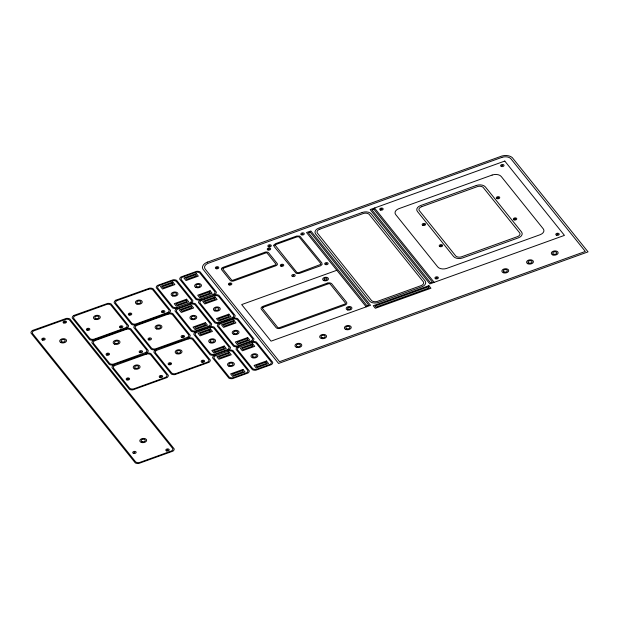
<?xml version="1.0" encoding="UTF-8"?>
<svg xmlns="http://www.w3.org/2000/svg" width="619" height="619" viewBox="0 0 619 619"><rect width="100%" height="100%" fill="white"/><g stroke="black" fill="none" stroke-linecap="round" stroke-linejoin="round"><path stroke-width="0.93" d="M209.005 326.979L210.421 326.213A4.805 2.971 -6 0 0 211.652 323.985L195.395 303.736A4.805 2.971 -6 0 0 191.944 303.194L176.268 308.842A4.805 2.971 -6 0 0 175.038 311.078L191.294 331.327A4.805 2.971 -6 0 0 194.753 331.869L210.739 326.6A4.805 2.971 -6 0 1 214.189 327.149L230.446 347.391A4.805 2.971 -6 0 1 229.216 349.627L213.547 355.275A4.805 2.971 -6 0 1 210.089 354.733L193.832 334.484A4.805 2.971 -6 0 1 195.062 332.256L196.486 331.49M190.211 303.573L191.627 302.807A4.805 2.971 -6 0 0 192.857 300.579L176.601 280.33A4.805 2.971 -6 0 0 173.15 279.788L157.474 285.436A4.805 2.971 -6 0 0 156.243 287.665L172.5 307.914A4.805 2.971 -6 0 0 175.958 308.455L177.692 308.084M232.489 318.514L233.905 317.748A4.805 2.971 -6 0 0 235.135 315.52L218.878 295.271A4.805 2.971 -6 0 0 215.42 294.729L199.751 300.377A4.805 2.971 -6 0 0 198.521 302.614L214.778 322.863A4.805 2.971 -6 0 0 218.236 323.404L234.214 318.135A4.805 2.971 -6 0 1 237.673 318.677L253.929 338.926A4.805 2.971 -6 0 1 252.699 341.162L237.031 346.81A4.805 2.971 -6 0 1 233.572 346.269L217.315 326.02A4.805 2.971 -6 0 1 218.546 323.791L219.969 323.025M213.694 295.101L215.11 294.342A4.805 2.971 -6 0 0 216.341 292.114L200.084 271.865A4.805 2.971 -6 0 0 196.625 271.323L180.957 276.972A4.805 2.971 -6 0 0 179.727 279.2L195.983 299.449A4.805 2.971 -6 0 0 199.442 299.991L201.167 299.619M114.639 364.614L113.223 365.38A4.805 2.971 -6 0 0 111.993 367.609L129.425 389.32A4.805 2.971 -6 0 0 132.884 389.862L167.091 377.528A4.805 2.971 -6 0 0 168.322 375.3L150.889 353.588A4.805 2.971 -6 0 0 147.43 353.047L112.797 365.071A4.805 2.971 -6 0 1 109.339 364.529L91.906 342.818A4.805 2.971 -6 0 1 93.136 340.589L127.352 328.256A4.805 2.971 -6 0 1 130.802 328.797L148.235 350.509A4.805 2.971 -6 0 1 147.005 352.737L145.589 353.503M156.592 349.387L155.176 350.145A4.805 2.971 -6 0 0 153.945 352.373L171.378 374.085A4.805 2.971 -6 0 0 174.837 374.627L209.044 362.293A4.805 2.971 -6 0 0 210.274 360.065L192.842 338.353A4.805 2.971 -6 0 0 189.383 337.812L154.75 349.836A4.805 2.971 -6 0 1 151.291 349.294L133.859 327.583A4.805 2.971 -6 0 1 135.089 325.354L169.304 313.021A4.805 2.971 -6 0 1 172.755 313.562L190.188 335.274A4.805 2.971 -6 0 1 188.957 337.502L187.542 338.268M215.28 354.904L213.857 355.662A4.805 2.971 -6 0 0 212.627 357.89L228.891 378.139A4.805 2.971 -6 0 0 232.342 378.681L248.018 373.033A4.805 2.971 -6 0 0 249.24 370.804L232.984 350.555A4.805 2.971 -6 0 0 229.533 350.014L227.8 350.385M238.764 346.431L237.34 347.197A4.805 2.971 -6 0 0 236.11 349.426L252.366 369.675A4.805 2.971 -6 0 0 255.825 370.216L271.493 364.568A4.805 2.971 -6 0 0 272.724 362.339L256.467 342.09A4.805 2.971 -6 0 0 253.009 341.549L251.283 341.92M336.837 270.279L241.673 304.587L271.045 341.162L370.533 305.299L310.862 230.972L306.537 232.535L366.208 306.854M374.503 208.03L434.182 282.349M440.589 245.673L441.239 245.635L440.589 245.673M64.446 322.035L65.103 321.996L64.446 322.035M326.097 263.648L326.755 263.617L326.097 263.648M436.325 277.846L436.975 277.83L436.325 277.846M423.558 224.449L424.208 224.434L423.558 224.449M216.743 267.718L217.401 267.702L216.743 267.718M273.83 245.209L274.155 246.532L296.192 273.381L299.325 273.428L320.565 265.775L322.097 264.53L321.865 262.943L299.828 236.094L296.694 236.04L275.455 243.7L273.83 245.209M275.184 245.256L297.027 272.646L298.83 272.662L320.781 264.375L320.596 263.346L299 236.829L297.19 236.806L276.128 244.404L275.184 245.256M501.994 165.513L502.636 165.528L501.994 165.513M120.86 326.824L121.502 326.84L120.891 326.77M140.544 351.677L141.194 351.693L140.575 351.631M162.812 311.589L163.455 311.605L162.812 311.589M160.623 376.468L161.273 376.484L160.661 376.414M182.497 336.45L183.147 336.465L182.497 336.45M167.2 449.92L167.842 449.936L167.2 449.92M202.575 361.241L203.225 361.248L202.575 361.241M268.661 248.977L269.304 249.008L268.7 248.931M381.142 209.075L381.784 209.106L381.142 209.075M87.797 329.293L88.44 329.339L87.797 329.293M107.489 354.153L108.132 354.192L107.489 354.153M129.75 314.065L130.392 314.104L129.789 314.011M127.568 378.944L128.21 378.983L127.568 378.944M149.442 338.918L150.084 338.964L149.481 338.872M134.137 452.396L134.78 452.435L134.176 452.342M169.521 363.709L170.163 363.755L169.521 363.709M229.827 283.966L230.469 284.005L229.827 283.966M281.73 265.249L282.372 265.296L281.769 265.203M293.151 275.494L293.793 275.54L293.189 275.447M514.753 218.902L515.395 218.94L514.753 218.902M557.193 234.245L557.835 234.292L557.193 234.245M269.28 245.766L269.923 245.813L269.28 245.766M43.144 339.111L43.787 339.158L43.144 339.111M302.25 233.874L302.884 233.936L302.289 233.827M497.73 197.678L498.357 197.74L497.73 197.678M32.66 330.399L32.18 330.724A4.805 2.971 -6 0 0 30.95 332.952L135.306 462.927A4.805 2.971 -6 0 0 138.764 463.469L172.972 451.135A4.805 2.971 -6 0 0 174.202 448.907L69.846 318.932A4.805 2.971 -6 0 0 66.388 318.39L32.66 330.399M73.932 315.404L73.452 315.729A4.805 2.971 -6 0 0 72.222 317.957L89.654 339.669A4.805 2.971 -6 0 0 93.113 340.21L127.321 327.877A4.805 2.971 -6 0 0 128.551 325.648L111.118 303.937A4.805 2.971 -6 0 0 107.66 303.395L73.932 315.404M115.885 300.176L115.405 300.494A4.805 2.971 -6 0 0 114.175 302.73L131.607 324.441A4.805 2.971 -6 0 0 135.066 324.983L169.273 312.649A4.805 2.971 -6 0 0 170.504 310.413L153.071 288.702A4.805 2.971 -6 0 0 149.612 288.16L115.885 300.176M223.211 268.275L223.119 268.344A1.37 0.843 -6 0 0 222.77 268.979L231.73 280.144A1.37 0.843 -6 0 0 232.721 280.299L275.679 264.808A1.37 0.843 -6 0 0 276.035 264.174L267.068 253.009A1.37 0.843 -6 0 0 266.085 252.854L223.211 268.275M263.106 307.303L262.943 307.403A2.058 1.269 -6 0 0 262.417 308.363L277.776 327.49A2.058 1.269 -6 0 0 279.254 327.722L344.938 304.037A2.058 1.269 -6 0 0 345.464 303.086L330.105 283.959A2.058 1.269 -6 0 0 328.627 283.726L263.106 307.303M207.489 262.108L206.537 262.502A8.929 5.525 -6 0 0 202.9 269.095L278.573 363.446L588.05 251.871L512.246 157.566A8.929 5.525 -6 0 0 502.04 155.965L207.489 262.108M319.83 229.154L319.226 229.401A4.797 2.971 -6 0 0 317.276 232.945L371.609 300.617A4.797 2.971 -6 0 0 377.103 301.484L421.485 285.483A4.797 2.971 -6 0 0 423.435 281.939L369.102 214.267A4.797 2.971 -6 0 0 363.608 213.4L319.83 229.154M421.647 206.692L421.052 206.939A4.666 2.886 -6 0 0 419.156 210.383L455.855 256.088A4.666 2.886 -6 0 0 461.186 256.924L517.894 236.481A4.666 2.886 -6 0 0 519.79 233.038L483.091 187.325A4.666 2.886 -6 0 0 477.76 186.489L421.647 206.692M501.839 157.404L208.433 263.183A6.863 4.248 -6 0 0 205.191 269.072L279.548 361.682L585.319 251.446L510.961 158.835A6.863 4.248 -6 0 0 501.839 157.404M148.39 289.297L117.494 300.439A3.435 2.12 -6 0 0 115.869 303.38L131.731 323.133A3.435 2.12 -6 0 0 136.288 323.845L167.184 312.703A3.435 2.12 -6 0 0 168.809 309.763L152.947 290.017A3.435 2.12 -6 0 0 148.39 289.297M106.437 304.533L75.541 315.667A3.435 2.12 -6 0 0 73.916 318.615L89.778 338.361A3.435 2.12 -6 0 0 94.336 339.08L125.231 327.938A3.435 2.12 -6 0 0 126.856 324.998L110.994 305.244A3.435 2.12 -6 0 0 106.437 304.533M171.92 280.925L159.563 285.374A3.435 2.12 -6 0 0 157.938 288.322L172.624 306.606A3.435 2.12 -6 0 0 177.181 307.326L189.546 302.869A3.435 2.12 -6 0 0 191.163 299.929L176.477 281.637A3.435 2.12 -6 0 0 171.92 280.925M195.403 272.461L183.046 276.91A3.435 2.12 -6 0 0 181.421 279.858L196.107 298.141A3.435 2.12 -6 0 0 200.664 298.861L213.021 294.404A3.435 2.12 -6 0 0 214.646 291.456L199.96 273.172A3.435 2.12 -6 0 0 195.403 272.461M65.165 319.528L34.269 330.662A3.435 2.12 -6 0 0 32.645 333.61L135.429 461.619A3.435 2.12 -6 0 0 139.987 462.339L170.883 451.197A3.435 2.12 -6 0 0 172.508 448.257L69.723 320.24A3.435 2.12 -6 0 0 65.165 319.528M362.146 212.487L318.893 228.078A6.863 4.248 -6 0 0 315.651 233.967L369.45 300.973A6.863 4.248 -6 0 0 378.565 302.397L421.818 286.806A6.863 4.248 -6 0 0 425.06 280.918L371.261 213.911A6.863 4.248 -6 0 0 362.146 212.487M504.779 161.064L370.177 209.586L429.857 283.912L564.451 235.382L504.779 161.064M310.212 232.156L308.355 232.821L366.858 305.678L368.707 305.012L310.212 232.156M373.861 209.207L372.004 209.872L430.499 282.728L432.356 282.063L373.861 209.207M172.802 282.016L160.445 286.473L162.503 289.034L174.86 284.578L172.802 282.016M196.285 273.552L183.928 278.008L185.979 280.569L198.343 276.113L196.285 273.552M172.152 283.2L162.271 286.759L163.145 287.858L173.034 284.291L172.152 283.2M195.635 274.728L185.746 278.295L186.629 279.393L196.517 275.826L195.635 274.728M264.978 252.235L222.956 267.385A2.747 1.695 -6 0 0 221.664 269.737L230.175 280.345A2.747 1.695 -6 0 0 233.827 280.918L275.842 265.768A2.747 1.695 -6 0 0 277.142 263.408L268.623 252.807A2.747 1.695 -6 0 0 264.978 252.235M492.113 175.061L398.915 208.657A6.863 4.248 -6 0 0 395.673 214.545L437.726 266.921A6.863 4.248 -6 0 0 446.841 268.352L540.039 234.748A6.863 4.248 -6 0 0 543.281 228.868L501.228 176.492A6.863 4.248 -6 0 0 492.113 175.061M476.251 185.499L420.641 205.547A6.863 4.248 -6 0 0 417.399 211.427L453.58 256.49A6.863 4.248 -6 0 0 462.695 257.922L518.304 237.874A6.863 4.248 -6 0 0 521.546 231.986L485.373 186.923A6.863 4.248 -6 0 0 476.251 185.499M186.605 299.209L174.249 303.666L176.299 306.227L188.663 301.77L186.605 299.209M210.089 290.744L197.724 295.201L199.782 297.762L212.139 293.305L210.089 290.744M185.955 300.385L176.067 303.952L176.949 305.051L186.837 301.484L185.955 300.385M209.439 291.92L199.55 295.487L200.432 296.586L210.321 293.019L209.439 291.92M190.714 304.331L178.357 308.788A3.435 2.12 -6 0 0 176.74 311.728L191.418 330.02A3.435 2.12 -6 0 0 195.975 330.732L208.34 326.275A3.435 2.12 -6 0 0 209.957 323.335L195.271 305.043A3.435 2.12 -6 0 0 190.714 304.331M214.197 295.867L201.84 300.323A3.435 2.12 -6 0 0 200.216 303.264L214.901 321.547A3.435 2.12 -6 0 0 219.459 322.267L231.816 317.81A3.435 2.12 -6 0 0 233.44 314.87L218.755 296.578A3.435 2.12 -6 0 0 214.197 295.867M191.596 305.43L179.239 309.887L181.297 312.44L193.654 307.991L191.596 305.43M215.079 296.965L202.723 301.414L204.773 303.975L217.137 299.519L215.079 296.965M168.074 314.158L137.178 325.292A3.435 2.12 -6 0 0 135.561 328.24L151.415 347.986A3.435 2.12 -6 0 0 155.973 348.706L186.868 337.564A3.435 2.12 -6 0 0 188.493 334.624L172.631 314.87A3.435 2.12 -6 0 0 168.074 314.158M126.121 329.385L95.225 340.527A3.435 2.12 -6 0 0 93.608 343.468L109.462 363.221A3.435 2.12 -6 0 0 114.02 363.933L144.916 352.799A3.435 2.12 -6 0 0 146.541 349.851L130.679 330.105A3.435 2.12 -6 0 0 126.121 329.385M190.946 306.606L181.065 310.173L181.94 311.264L191.828 307.705L190.946 306.606M214.429 298.141L204.541 301.701L205.423 302.799L215.311 299.24L214.429 298.141M205.4 322.615L193.043 327.072L195.093 329.633L207.458 325.176L205.4 322.615M228.883 314.15L216.526 318.607L218.577 321.168L230.933 316.711L228.883 314.15M204.75 323.799L194.861 327.358L195.743 328.457L205.632 324.89L204.75 323.799M228.233 315.326L218.345 318.893L219.227 319.992L229.115 316.425L228.233 315.326M327.265 283.162L262.998 306.335A3.435 2.12 -6 0 0 261.38 309.276L276.059 327.567A3.435 2.12 -6 0 0 280.616 328.279L344.884 305.113A3.435 2.12 -6 0 0 346.508 302.165L331.823 283.881A3.435 2.12 -6 0 0 327.265 283.162M209.508 327.737L197.152 332.194A3.435 2.12 -6 0 0 195.534 335.134L210.212 353.426A3.435 2.12 -6 0 0 214.77 354.138L227.134 349.681A3.435 2.12 -6 0 0 228.751 346.741L214.066 328.457A3.435 2.12 -6 0 0 209.508 327.737M232.992 319.272L220.635 323.729A3.435 2.12 -6 0 0 219.01 326.67L233.696 344.961A3.435 2.12 -6 0 0 238.253 345.673L250.61 341.216A3.435 2.12 -6 0 0 252.235 338.276L237.549 319.984A3.435 2.12 -6 0 0 232.992 319.272M210.39 328.836L198.034 333.293L200.092 335.854L212.449 331.397L210.39 328.836M233.874 320.371L221.517 324.828L223.567 327.389L235.932 322.932L233.874 320.371M209.74 330.012L199.86 333.579L200.734 334.678L210.622 331.111L209.74 330.012M233.224 321.547L223.335 325.114L224.217 326.205L234.106 322.646L233.224 321.547M188.161 338.949L157.265 350.083A3.435 2.12 -6 0 0 155.64 353.031L171.502 372.777A3.435 2.12 -6 0 0 176.059 373.497L206.955 362.355A3.435 2.12 -6 0 0 208.572 359.415L192.718 339.661A3.435 2.12 -6 0 0 188.161 338.949M146.208 354.176L115.312 365.318A3.435 2.12 -6 0 0 113.687 368.259L129.549 388.012A3.435 2.12 -6 0 0 134.106 388.724L165.002 377.59A3.435 2.12 -6 0 0 166.619 374.642L150.765 354.896A3.435 2.12 -6 0 0 146.208 354.176M224.194 346.029L211.837 350.486L213.888 353.039L226.252 348.59L224.194 346.029M247.677 337.564L235.321 342.013L237.371 344.574L249.736 340.117L247.677 337.564M223.544 347.205L213.656 350.764L214.538 351.863L224.426 348.304L223.544 347.205M247.027 338.74L237.139 342.299L238.021 343.398L247.91 339.839L247.027 338.74M228.303 351.143L215.946 355.6A3.435 2.12 -6 0 0 214.329 358.548L229.007 376.832A3.435 2.12 -6 0 0 233.564 377.551L245.929 373.095A3.435 2.12 -6 0 0 247.546 370.147L232.86 351.863A3.435 2.12 -6 0 0 228.303 351.143M251.786 342.678L239.429 347.135A3.435 2.12 -6 0 0 237.804 350.083L252.49 368.367A3.435 2.12 -6 0 0 257.047 369.079L269.404 364.63A3.435 2.12 -6 0 0 271.029 361.682L256.343 343.398A3.435 2.12 -6 0 0 251.786 342.678M229.185 352.242L216.828 356.699L218.886 359.26L231.243 354.803L229.185 352.242M252.668 343.777L240.311 348.234L242.362 350.795L254.726 346.338L252.668 343.777M228.535 353.418L218.654 356.985L219.536 358.084L229.417 354.517L228.535 353.418M252.018 344.953L242.13 348.52L243.012 349.619L252.9 346.052L252.018 344.953M428.882 285.676L373.265 305.724L375.323 308.285L430.94 288.237L428.882 285.676M428.232 286.852L375.091 306.01L375.973 307.109L429.114 287.951L428.232 286.852M242.988 369.435L230.632 373.891L232.69 376.453L245.047 371.996L242.988 369.435M266.472 360.97L254.115 365.427L256.165 367.988L268.53 363.531L266.472 360.97M242.339 370.611L232.45 374.178L233.332 375.276L243.221 371.709L242.339 370.611M265.822 362.146L255.933 365.713L256.815 366.804L266.704 363.245L265.822 362.146M268.29 246.586L268.05 246.37A1.718 1.06 -6 0 1 269.582 244.753A1.718 1.06 -6 0 1 271.145 246.161A1.718 1.06 -6 0 1 268.29 246.586M301.213 234.678L300.989 234.454A1.718 1.06 -6 0 1 302.598 232.86A1.718 1.06 -6 0 1 304.084 234.307A1.718 1.06 -6 0 1 301.213 234.678M233.556 334.306A3.435 2.12 -6 0 0 239.019 332.519A3.435 2.12 -6 0 0 234.299 330.592A3.435 2.12 -6 0 0 233.556 334.306M234.392 333.564A2.05 1.269 -6 0 0 237.65 332.504A2.05 1.269 -6 0 0 234.833 331.351A2.05 1.269 -6 0 0 234.392 333.564M214.762 310.893A3.435 2.12 -6 0 0 220.225 309.113A3.435 2.12 -6 0 0 215.505 307.186A3.435 2.12 -6 0 0 214.762 310.893M215.598 310.158A2.05 1.269 -6 0 0 218.855 309.098A2.05 1.269 -6 0 0 216.039 307.945A2.05 1.269 -6 0 0 215.598 310.158M322.066 337.703A2.05 1.269 -6 0 0 325.153 336.427A2.05 1.269 -6 0 0 322.112 335.498A2.05 1.269 -6 0 0 322.066 337.703M552.937 254.974A3.435 2.12 -6 0 0 558.145 252.869A3.435 2.12 -6 0 0 553.092 251.275A3.435 2.12 -6 0 0 552.937 254.974M553.657 254.192A2.05 1.269 -6 0 0 556.767 252.939A2.05 1.269 -6 0 0 553.75 251.987A2.05 1.269 -6 0 0 553.657 254.192M321.354 338.485A3.435 2.12 -6 0 0 326.53 336.357A3.435 2.12 -6 0 0 321.447 334.786A3.435 2.12 -6 0 0 321.354 338.485M503.348 272.739A3.435 2.12 -6 0 0 508.702 270.812A3.435 2.12 -6 0 0 503.827 269.033A3.435 2.12 -6 0 0 503.348 272.739M504.129 271.981A2.05 1.269 -6 0 0 507.325 270.836A2.05 1.269 -6 0 0 504.415 269.768A2.05 1.269 -6 0 0 504.129 271.981M527.953 263.787A3.435 2.12 -6 0 0 533.4 261.984A3.435 2.12 -6 0 0 528.665 260.081A3.435 2.12 -6 0 0 527.953 263.787M528.781 263.044A2.05 1.269 -6 0 0 532.031 261.969A2.05 1.269 -6 0 0 529.206 260.831A2.05 1.269 -6 0 0 528.781 263.044M346.772 328.79A2.05 1.269 -6 0 0 349.867 327.521A2.05 1.269 -6 0 0 346.841 326.584A2.05 1.269 -6 0 0 346.772 328.79M297.406 346.632A2.05 1.269 -6 0 0 300.432 345.294A2.05 1.269 -6 0 0 297.337 344.435A2.05 1.269 -6 0 0 297.406 346.632M346.06 329.571A3.435 2.12 -6 0 0 351.244 327.451A3.435 2.12 -6 0 0 346.176 325.873A3.435 2.12 -6 0 0 346.06 329.571M296.741 347.421A3.435 2.12 -6 0 0 301.809 345.193A3.435 2.12 -6 0 0 296.625 343.746A3.435 2.12 -6 0 0 296.741 347.421M173.32 295.217A2.05 1.269 -6 0 0 176.577 294.149A2.05 1.269 -6 0 0 173.761 293.004A2.05 1.269 -6 0 0 173.32 295.217M172.484 295.952A3.435 2.12 -6 0 0 177.947 294.172A3.435 2.12 -6 0 0 173.227 292.245A3.435 2.12 -6 0 0 172.484 295.952M192.114 318.623A2.05 1.269 -6 0 0 195.372 317.562A2.05 1.269 -6 0 0 192.555 316.41A2.05 1.269 -6 0 0 192.114 318.623M191.279 319.358A3.435 2.12 -6 0 0 196.741 317.578A3.435 2.12 -6 0 0 192.022 315.651A3.435 2.12 -6 0 0 191.279 319.358M210.909 342.028A2.05 1.269 -6 0 0 214.166 340.968A2.05 1.269 -6 0 0 211.35 339.816A2.05 1.269 -6 0 0 210.909 342.028M210.073 342.771A3.435 2.12 -6 0 0 215.536 340.984A3.435 2.12 -6 0 0 210.816 339.065A3.435 2.12 -6 0 0 210.073 342.771M252.351 357.712A3.435 2.12 -6 0 0 257.814 355.933A3.435 2.12 -6 0 0 253.094 354.006A3.435 2.12 -6 0 0 252.351 357.712M253.186 356.97A2.05 1.269 -6 0 0 256.444 355.91A2.05 1.269 -6 0 0 253.628 354.764A2.05 1.269 -6 0 0 253.186 356.97M87.147 330.283A1.718 1.06 -6 0 0 89.817 329.316A1.718 1.06 -6 0 0 87.372 328.434A1.718 1.06 -6 0 0 87.147 330.283M120.303 327.83A1.718 1.06 -6 0 0 122.887 326.755A1.718 1.06 -6 0 0 120.334 325.981A1.718 1.06 -6 0 0 120.303 327.83M95.759 318.568A2.05 1.269 -6 0 0 98.916 317.377A2.05 1.269 -6 0 0 95.96 316.363A2.05 1.269 -6 0 0 95.759 318.568M95.009 319.342A3.435 2.12 -6 0 0 100.293 317.338A3.435 2.12 -6 0 0 95.341 315.636A3.435 2.12 -6 0 0 95.009 319.342M168.871 364.699A1.718 1.06 -6 0 0 171.54 363.732A1.718 1.06 -6 0 0 169.095 362.85A1.718 1.06 -6 0 0 168.871 364.699M202.026 362.247A1.718 1.06 -6 0 0 204.61 361.171A1.718 1.06 -6 0 0 202.057 360.397A1.718 1.06 -6 0 0 202.026 362.247M176.725 353.759A3.435 2.12 -6 0 0 182.017 351.754A3.435 2.12 -6 0 0 177.057 350.052A3.435 2.12 -6 0 0 176.725 353.759M177.483 352.985A2.05 1.269 -6 0 0 180.64 351.793A2.05 1.269 -6 0 0 177.684 350.78A2.05 1.269 -6 0 0 177.483 352.985M148.784 339.908A1.718 1.06 -6 0 0 151.454 338.941A1.718 1.06 -6 0 0 149.009 338.059A1.718 1.06 -6 0 0 148.784 339.908M181.947 337.456A1.718 1.06 -6 0 0 184.524 336.38A1.718 1.06 -6 0 0 181.971 335.606A1.718 1.06 -6 0 0 181.947 337.456M156.646 328.968A3.435 2.12 -6 0 0 161.938 326.964A3.435 2.12 -6 0 0 156.978 325.261A3.435 2.12 -6 0 0 156.646 328.968M157.404 328.194A2.05 1.269 -6 0 0 160.553 327.002A2.05 1.269 -6 0 0 157.597 325.989A2.05 1.269 -6 0 0 157.404 328.194M129.1 315.056A1.718 1.06 -6 0 0 131.77 314.081A1.718 1.06 -6 0 0 129.325 313.199A1.718 1.06 -6 0 0 129.1 315.056M162.255 312.595A1.718 1.06 -6 0 0 164.84 311.519A1.718 1.06 -6 0 0 162.286 310.746A1.718 1.06 -6 0 0 162.255 312.595M136.961 304.107A3.435 2.12 -6 0 0 142.246 302.103A3.435 2.12 -6 0 0 137.294 300.401A3.435 2.12 -6 0 0 136.961 304.107M137.712 303.341A2.05 1.269 -6 0 0 140.869 302.142A2.05 1.269 -6 0 0 137.913 301.128A2.05 1.269 -6 0 0 137.712 303.341M126.918 379.934A1.718 1.06 -6 0 0 129.588 378.96A1.718 1.06 -6 0 0 127.143 378.077A1.718 1.06 -6 0 0 126.918 379.934M160.073 377.474A1.718 1.06 -6 0 0 162.658 376.406A1.718 1.06 -6 0 0 160.104 375.632A1.718 1.06 -6 0 0 160.073 377.474M134.772 368.986A3.435 2.12 -6 0 0 140.064 366.982A3.435 2.12 -6 0 0 135.104 365.287A3.435 2.12 -6 0 0 134.772 368.986M135.53 368.22A2.05 1.269 -6 0 0 138.687 367.028A2.05 1.269 -6 0 0 135.731 366.007A2.05 1.269 -6 0 0 135.53 368.22M106.832 355.144A1.718 1.06 -6 0 0 109.501 354.169A1.718 1.06 -6 0 0 107.056 353.287A1.718 1.06 -6 0 0 106.832 355.144M139.995 352.683A1.718 1.06 -6 0 0 142.571 351.615A1.718 1.06 -6 0 0 140.018 350.841A1.718 1.06 -6 0 0 139.995 352.683M114.693 344.195A3.435 2.12 -6 0 0 119.985 342.191A3.435 2.12 -6 0 0 115.026 340.496A3.435 2.12 -6 0 0 114.693 344.195M115.451 343.429A2.05 1.269 -6 0 0 118.6 342.237A2.05 1.269 -6 0 0 115.645 341.224A2.05 1.269 -6 0 0 115.451 343.429M195.968 287.487A3.435 2.12 -6 0 0 201.43 285.707A3.435 2.12 -6 0 0 196.71 283.781A3.435 2.12 -6 0 0 195.968 287.487M196.803 286.752A2.05 1.269 -6 0 0 200.061 285.684A2.05 1.269 -6 0 0 197.244 284.539A2.05 1.269 -6 0 0 196.803 286.752M228.868 366.177A3.435 2.12 -6 0 0 234.33 364.398A3.435 2.12 -6 0 0 229.61 362.471A3.435 2.12 -6 0 0 228.868 366.177M229.703 365.442A2.05 1.269 -6 0 0 232.961 364.374A2.05 1.269 -6 0 0 230.144 363.229A2.05 1.269 -6 0 0 229.703 365.442M347.499 309.926A2.886 1.78 -6 0 0 351.925 308.223A2.886 1.78 -6 0 0 347.746 306.815A2.886 1.78 -6 0 0 347.499 309.926M348.249 309.152A1.501 0.928 -6 0 0 350.547 308.27A1.501 0.928 -6 0 0 348.373 307.542A1.501 0.928 -6 0 0 348.249 309.152M323.977 280.655A2.886 1.78 -6 0 0 328.434 278.983A2.886 1.78 -6 0 0 324.279 277.544A2.886 1.78 -6 0 0 323.977 280.655M324.743 279.889A1.501 0.928 -6 0 0 327.056 279.022A1.501 0.928 -6 0 0 324.898 278.271A1.501 0.928 -6 0 0 324.743 279.889M556.535 235.235A1.718 1.06 -6 0 0 559.212 234.268A1.718 1.06 -6 0 0 556.775 233.378A1.718 1.06 -6 0 0 556.535 235.235M435.544 278.751A1.718 1.06 -6 0 0 438.329 277.946A1.718 1.06 -6 0 0 436.078 276.902A1.718 1.06 -6 0 0 435.544 278.751M380.515 210.073A1.718 1.06 -6 0 0 383.161 209.067A1.718 1.06 -6 0 0 380.685 208.216A1.718 1.06 -6 0 0 380.515 210.073M501.436 166.519A1.718 1.06 -6 0 0 504.021 165.443A1.718 1.06 -6 0 0 501.467 164.677A1.718 1.06 -6 0 0 501.436 166.519M514.095 219.884A1.718 1.06 -6 0 0 516.772 218.925A1.718 1.06 -6 0 0 514.335 218.035A1.718 1.06 -6 0 0 514.095 219.884M439.861 246.586A1.718 1.06 -6 0 0 442.608 245.72A1.718 1.06 -6 0 0 440.271 244.737A1.718 1.06 -6 0 0 439.861 246.586M422.769 225.347A1.718 1.06 -6 0 0 425.562 224.558A1.718 1.06 -6 0 0 423.311 223.498A1.718 1.06 -6 0 0 422.769 225.347M497.003 198.653A1.718 1.06 -6 0 0 499.734 197.755A1.718 1.06 -6 0 0 497.366 196.796A1.718 1.06 -6 0 0 497.003 198.653M292.493 276.484A1.718 1.06 -6 0 0 295.17 275.517A1.718 1.06 -6 0 0 292.725 274.627A1.718 1.06 -6 0 0 292.493 276.484M229.162 284.949A1.718 1.06 -6 0 0 231.839 283.989A1.718 1.06 -6 0 0 229.401 283.1A1.718 1.06 -6 0 0 229.162 284.949M216.302 268.739A1.718 1.06 -6 0 0 218.778 267.563A1.718 1.06 -6 0 0 216.124 266.913A1.718 1.06 -6 0 0 216.302 268.739M281.072 266.24A1.718 1.06 -6 0 0 283.75 265.272A1.718 1.06 -6 0 0 281.312 264.383A1.718 1.06 -6 0 0 281.072 266.24M268.05 249.983A1.718 1.06 -6 0 0 270.681 248.962A1.718 1.06 -6 0 0 268.189 248.126A1.718 1.06 -6 0 0 268.05 249.983M325.331 264.553A1.718 1.06 -6 0 0 328.109 263.733A1.718 1.06 -6 0 0 325.834 262.696A1.718 1.06 -6 0 0 325.331 264.553M142.099 441.672A2.05 1.269 -6 0 0 145.256 440.473A2.05 1.269 -6 0 0 142.3 439.459A2.05 1.269 -6 0 0 142.099 441.672M166.643 450.926A1.718 1.06 -6 0 0 169.227 449.851A1.718 1.06 -6 0 0 166.673 449.084A1.718 1.06 -6 0 0 166.643 450.926M133.487 453.387A1.718 1.06 -6 0 0 136.157 452.412A1.718 1.06 -6 0 0 133.712 451.53A1.718 1.06 -6 0 0 133.487 453.387M141.349 442.438A3.435 2.12 -6 0 0 146.633 440.434A3.435 2.12 -6 0 0 141.681 438.732A3.435 2.12 -6 0 0 141.349 442.438M42.479 340.094A1.718 1.06 -6 0 0 45.164 339.142A1.718 1.06 -6 0 0 42.734 338.245A1.718 1.06 -6 0 0 42.479 340.094M63.703 322.948A1.718 1.06 -6 0 0 66.465 322.097A1.718 1.06 -6 0 0 64.152 321.091A1.718 1.06 -6 0 0 63.703 322.948M61.915 341.928A2.05 1.269 -6 0 0 65.142 340.821A2.05 1.269 -6 0 0 62.287 339.715A2.05 1.269 -6 0 0 61.915 341.928M61.111 342.671A3.435 2.12 -6 0 0 66.519 340.821A3.435 2.12 -6 0 0 61.722 338.964A3.435 2.12 -6 0 0 61.111 342.671"/></g></svg>
